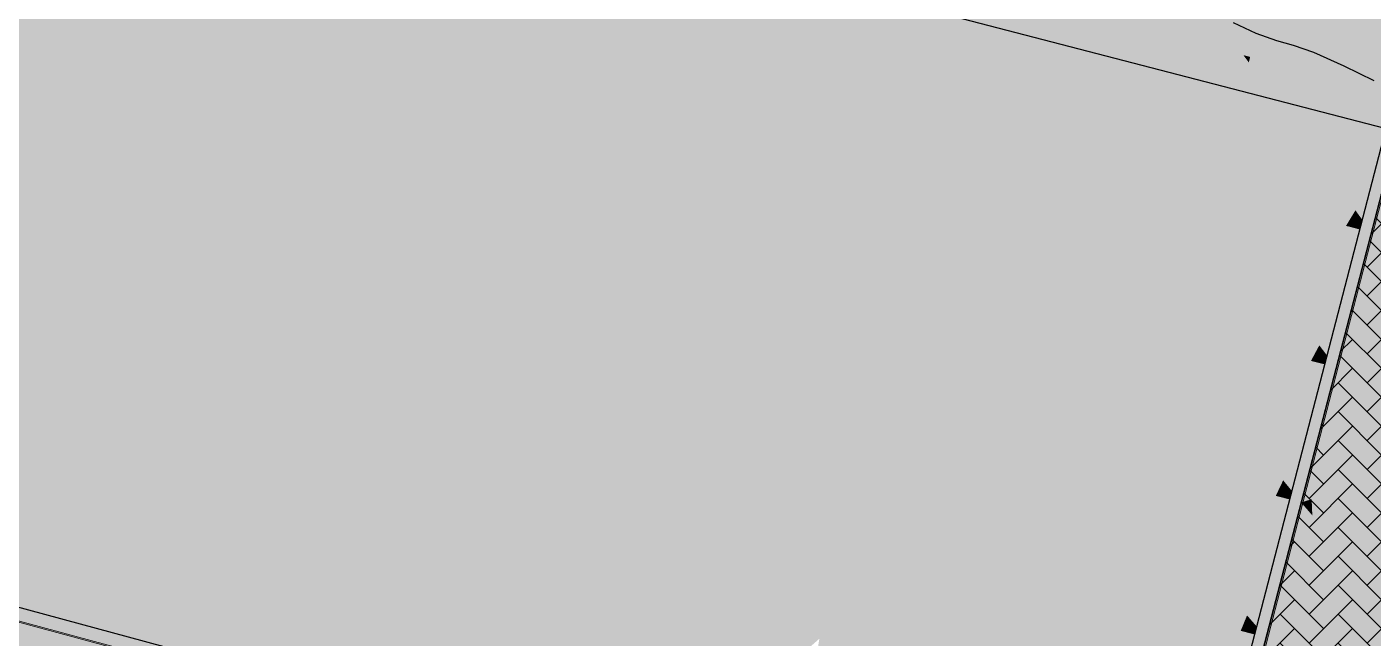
# Model space of a CAD drawing. Header units: millimetres. Extents: x 340454 to 342791, y 6993867 to 6995092.
# Drawn here: x 340750.35 to 340760.37, y 6994469.7 to 6994474.25 of the extents above; entities that cross this region are included whole.
import ezdxf

# ---------------------------------------------------------------- set-up
doc = ezdxf.new("R2010")
doc.units = ezdxf.units.MM
doc.header["$LTSCALE"] = 10
doc.linetypes.add('DASHDOT', pattern=[25.4, 12.7, -6.35, 0, -6.35])
for name, color, linetype in [('A-MODELAGEM', 7, 'Continuous'), ('F-HZ-CORREDOR-FEAT', 2, 'Continuous'), ('Lotes', 7, 'Continuous'), ('T-HM-CURVA_INTERMEDIARIA', 45, 'Continuous'), ('TRAMA', 7, 'Continuous'), ('U-SC-SECAO_TIPO', 251, 'Continuous'), ('URB-Quadras', 3, 'Continuous')]:
    doc.layers.add(name, color=color, linetype=linetype)

msp = doc.modelspace()

# ---------------------------------------------------------------- hatches: boundary and pattern name
at = {"layer": 'TRAMA'}
h = msp.add_hatch(dxfattribs=at)
h.set_pattern_fill('MUDST', color=253, scale=0.8)
h.set_pattern_definition([(0, (340635.80378, 6994418.6693), (0.4, 0.2), [0.2, -0.2, 0, -0.2, 0, -0.2])])
edge = h.paths.add_edge_path()
edge.add_line((340775.242, 6994463.544), (340773.927, 6994467.451))
edge.add_line((340773.927, 6994467.451), (340773.963, 6994470.081))
edge.add_line((340773.963, 6994470.081), (340774.876, 6994473.185))
edge.add_line((340774.876, 6994473.185), (340775.278, 6994475.85))
edge.add_line((340775.278, 6994475.85), (340772.357, 6994478.48))
edge.add_line((340772.357, 6994478.48), (340772.111, 6994478.569))
edge.add_arc((340767.37, 6994475.545), 5.624, -34.9514, 32.522, ccw=False)
edge.add_arc((340777.889, 6994467.081), 7.9, 138.4256, 185.755)
edge.add_arc((340763.767, 6994465.308), 6.337, 8.4029, 8.9033, ccw=False)
edge.add_arc((340763.712, 6994465.675), 6.349, -132.9135, 5.0541, ccw=False)
edge.add_line((340759.389, 6994461.025), (340758.653, 6994458.19))
edge.add_arc((340759.35, 6994458.087), 0.704, 171.6132, 219.1842)
edge.add_arc((340763.377, 6994463.713), 7.6, 233.0077, 307.839)
edge.add_arc((340770.752, 6994453.51), 5, -10.2908, 122.8478, ccw=False)
edge.add_arc((340781.398, 6994453.004), 5.739, 183.8756, 221.0511)
edge.add_arc((340774.748, 6994446.187), 3.832, -82.8353, 52.7098, ccw=False)
edge.add_line((340775.226, 6994442.385), (340779.316, 6994440.222))
edge.add_line((340779.316, 6994440.222), (340785.127, 6994436.453))
edge.add_line((340785.127, 6994436.453), (340786.692, 6994435.438))
edge.add_line((340786.692, 6994435.438), (340788.189, 6994434.051))
edge.add_line((340788.189, 6994434.051), (340789.833, 6994433.594))
edge.add_line((340789.833, 6994433.594), (340792.425, 6994434.398))
edge.add_line((340792.425, 6994434.398), (340794.836, 6994432.973))
edge.add_line((340794.836, 6994432.973), (340795.349, 6994431.341))
edge.add_line((340795.349, 6994431.341), (340796.225, 6994427.227))
edge.add_line((340796.225, 6994427.227), (340803.306, 6994425.217))
edge.add_line((340803.306, 6994425.217), (340814.821, 6994465.865))
edge.add_arc((340823.002, 6994471.62), 10.003, 142.1475, 215.1239, ccw=False)
edge.add_line((340815.104, 6994477.759), (340815.44, 6994514.818))
edge.add_arc((340798.378, 6994522.634), 18.767, 303.1044, 335.389, ccw=False)
edge.add_line((340808.628, 6994506.913), (340808.006, 6994472.385))
edge.add_line((340808.006, 6994472.385), (340798.513, 6994433.373))
edge.add_line((340798.513, 6994433.373), (340797.627, 6994433.819))
edge.add_line((340797.627, 6994433.819), (340792.77, 6994436.119))
edge.add_line((340792.77, 6994436.119), (340790.944, 6994439.588))
edge.add_line((340790.944, 6994439.588), (340792.186, 6994442.546))
edge.add_line((340792.186, 6994442.546), (340790.944, 6994444.701))
edge.add_line((340790.944, 6994444.701), (340790.287, 6994446.746))
edge.add_line((340790.287, 6994446.746), (340790.725, 6994449.996))
edge.add_line((340790.725, 6994449.996), (340789.264, 6994450.398))
edge.add_line((340789.264, 6994450.398), (340786.197, 6994450.069))
edge.add_line((340786.197, 6994450.069), (340784.371, 6994449.667))
edge.add_line((340784.371, 6994449.667), (340784.919, 6994447.732))
edge.add_line((340784.919, 6994447.732), (340783.787, 6994445.577))
edge.add_line((340783.787, 6994445.577), (340782.143, 6994445.322))
edge.add_line((340782.143, 6994445.322), (340778.163, 6994448.17))
edge.add_line((340778.163, 6994448.17), (340777.871, 6994452.26))
edge.add_line((340777.871, 6994452.26), (340777.177, 6994455.255))
edge.add_line((340777.177, 6994455.255), (340776.447, 6994460.038))
edge.add_line((340776.447, 6994460.038), (340775.242, 6994463.544))
h = msp.add_hatch(dxfattribs=at)
h.set_pattern_fill('AR-HBONE', color=253, scale=0.0015)
h.set_pattern_definition([(45, (337861.49948, 6993610.78793), (0, 0.215526147), [0.4572, -0.1524]), (135, (337861.60724, 6993610.8957), (2e-17, 0.215526147), [0.4572, -0.1524])])
h.paths.add_polyline_path([(340760.044, 6994467.131), (340761.705, 6994473.533), (340760.638, 6994473.8), (340759.008, 6994467.519), (340758.283, 6994464.726), (340758.875, 6994464.723), (340759.397, 6994464.637)])

# ---------------------------------------------------------------- linework, layer by layer
at = {"lineweight": 20}
for points in [[(340759.006, 6994467.461), (340762.706, 6994481.717), (340729.432, 6994491.637, -0.02533), (340722.64, 6994477.318), (340759.006, 6994467.461)], [(340722.626, 6994477.314, -0.021462), (340715.597, 6994465.572, -0.089425), (340715.382, 6994462.082), (340754.789, 6994451.259), (340758.993, 6994467.456), (340722.626, 6994477.314, -0.022322)]]:
    msp.add_lwpolyline(points, format="xyb", close=True, dxfattribs=at)
at = {"layer": 'A-MODELAGEM', "color": 161, "linetype": 'Continuous', "lineweight": -3}
for points in [[(340750.877, 6994485.139), (340749.91, 6994485.428), (340746.191, 6994471.038)], [(340750.877, 6994485.139), (340746.191, 6994471.038), (340747.163, 6994470.775)], [(340751.845, 6994484.851), (340750.877, 6994485.139), (340747.163, 6994470.775)], [(340751.845, 6994484.851), (340747.163, 6994470.775), (340748.136, 6994470.511)], [(340752.812, 6994484.562), (340751.845, 6994484.851), (340748.136, 6994470.511)], [(340752.812, 6994484.562), (340748.136, 6994470.511), (340749.108, 6994470.248)], [(340753.78, 6994484.274), (340752.812, 6994484.562), (340749.108, 6994470.248)], [(340753.78, 6994484.274), (340749.108, 6994470.248), (340750.08, 6994469.984)], [(340754.747, 6994483.986), (340753.78, 6994484.274), (340750.08, 6994469.984)], [(340754.747, 6994483.986), (340750.08, 6994469.984), (340751.052, 6994469.72)], [(340755.715, 6994483.697), (340754.747, 6994483.986), (340751.052, 6994469.72)], [(340755.715, 6994483.697), (340751.052, 6994469.72), (340752.024, 6994469.457)], [(340756.682, 6994483.409), (340755.715, 6994483.697), (340752.024, 6994469.457)], [(340756.682, 6994483.409), (340752.024, 6994469.457), (340753.765, 6994472.157)], [(340756.682, 6994483.409), (340753.765, 6994472.157), (340754.431, 6994473.486)], [(340757.65, 6994483.12), (340756.682, 6994483.409), (340754.431, 6994473.486)], [(340757.65, 6994483.12), (340754.431, 6994473.486), (340755.923, 6994476.464)], [(340759.473, 6994482.209), (340758.084, 6994480.776), (340755.047, 6994468.985)], [(340759.473, 6994482.209), (340755.047, 6994468.985), (340759.476, 6994482.125)], [(340759.476, 6994482.125), (340755.047, 6994468.985), (340756.573, 6994470.945)], [(340759.476, 6994482.125), (340756.573, 6994470.945), (340759.582, 6994479.359)], [(340758.084, 6994480.776), (340757.621, 6994479.853), (340755.012, 6994468.939)], [(340758.084, 6994480.776), (340755.012, 6994468.939), (340755.047, 6994468.985)], [(340757.621, 6994479.853), (340753.969, 6994468.93), (340755.012, 6994468.939)], [(340757.621, 6994479.853), (340755.923, 6994476.464), (340753.969, 6994468.93)], [(340759.582, 6994479.359), (340756.573, 6994470.945), (340756.909, 6994471.376)], [(340759.582, 6994479.359), (340756.909, 6994471.376), (340759.61, 6994478.63)], [(340759.61, 6994478.63), (340756.909, 6994471.376), (340758.136, 6994472.952)], [(340759.61, 6994478.63), (340758.136, 6994472.952), (340759.692, 6994476.513)], [(340759.692, 6994476.513), (340758.136, 6994472.952), (340758.773, 6994473.771)], [(340759.692, 6994476.513), (340758.773, 6994473.771), (340759.745, 6994475.137)], [(340755.923, 6994476.464), (340754.431, 6994473.486), (340753.969, 6994468.93)], [(340759.745, 6994475.137), (340758.773, 6994473.771), (340759.699, 6994474.961)], [(340759.749, 6994475.025), (340759.406, 6994474.04), (340759.791, 6994473.941)], [(340759.749, 6994475.025), (340759.791, 6994473.941), (340760.62, 6994473.725)], [(340759.749, 6994475.025), (340760.62, 6994473.725), (340760.881, 6994474.731)], [(340759.699, 6994474.961), (340758.773, 6994473.771), (340759.617, 6994474.646)], [(340760.694, 6994474.78), (340760.087, 6994474.521), (340760.475, 6994473.941)], [(340759.617, 6994474.646), (340758.773, 6994473.771), (340759.406, 6994474.04)], [(340759.456, 6994474.027), (340759.617, 6994474.646), (340759.406, 6994474.04)], [(340759.884, 6994473.916), (340759.617, 6994474.646), (340759.456, 6994474.027)], [(340760.087, 6994474.521), (340759.617, 6994474.646), (340759.884, 6994473.916)], [(340760.475, 6994473.941), (340760.087, 6994474.521), (340759.884, 6994473.916)], [(340759.406, 6994474.04), (340758.476, 6994472.887), (340759.063, 6994473.056)], [(340759.406, 6994474.04), (340758.773, 6994473.771), (340758.476, 6994472.887)], [(340759.406, 6994474.04), (340759.063, 6994473.056), (340759.808, 6994473.483)], [(340759.446, 6994473.986), (340759.406, 6994474.04), (340759.063, 6994473.056)], [(340759.406, 6994474.04), (340759.808, 6994473.483), (340759.791, 6994473.941)], [(340759.446, 6994473.986), (340759.456, 6994474.027), (340759.406, 6994474.04)], [(340759.884, 6994473.916), (340759.456, 6994474.027), (340759.446, 6994473.986)], [(340759.195, 6994473.021), (340759.446, 6994473.986), (340759.063, 6994473.056)], [(340759.76, 6994473.549), (340759.446, 6994473.986), (340759.195, 6994473.021)], [(340759.884, 6994473.916), (340759.446, 6994473.986), (340759.76, 6994473.549)], [(340760.432, 6994473.774), (340759.884, 6994473.916), (340759.76, 6994473.549)], [(340759.791, 6994473.941), (340759.808, 6994473.483), (340760.62, 6994473.725)], [(340760.475, 6994473.941), (340759.884, 6994473.916), (340760.432, 6994473.774)], [(340758.773, 6994473.771), (340758.136, 6994472.952), (340758.476, 6994472.887)], [(340760.432, 6994473.774), (340759.76, 6994473.549), (340760.211, 6994472.924)], [(340759.808, 6994473.483), (340760.359, 6994472.719), (340760.62, 6994473.725)], [(340760.475, 6994473.763), (340760.432, 6994473.774), (340760.211, 6994472.924)], [(340760.475, 6994473.763), (340760.211, 6994472.924), (340760.24, 6994472.884)], [(340760.535, 6994473.747), (340760.475, 6994473.763), (340760.24, 6994472.884)], [(340760.535, 6994473.747), (340760.24, 6994472.884), (340760.292, 6994472.812)], [(340762.31, 6994473.676), (340760.62, 6994473.725), (340760.359, 6994472.719)], [(340762.31, 6994473.676), (340760.359, 6994472.719), (340762.503, 6994473.024)], [(340759.76, 6994473.549), (340759.195, 6994473.021), (340759.552, 6994472.929)], [(340760.211, 6994472.924), (340759.76, 6994473.549), (340759.552, 6994472.929)], [(340754.431, 6994473.486), (340753.765, 6994472.157), (340752.997, 6994469.193)], [(340754.431, 6994473.486), (340752.997, 6994469.193), (340753.969, 6994468.93)], [(340759.063, 6994473.056), (340759.832, 6994472.856), (340759.808, 6994473.483)], [(340759.808, 6994473.483), (340759.832, 6994472.856), (340760.359, 6994472.719)], [(340759.063, 6994473.056), (340758.476, 6994472.887), (340758.179, 6994471.999)], [(340759.063, 6994473.056), (340758.179, 6994471.999), (340758.72, 6994472.071)], [(340759.063, 6994473.056), (340758.72, 6994472.071), (340759.865, 6994472.015)], [(340759.168, 6994472.919), (340759.063, 6994473.056), (340758.72, 6994472.071)], [(340759.063, 6994473.056), (340759.865, 6994472.015), (340759.832, 6994472.856)], [(340759.168, 6994472.919), (340759.195, 6994473.021), (340759.063, 6994473.056)], [(340759.552, 6994472.929), (340759.195, 6994473.021), (340759.168, 6994472.919)], [(340762.503, 6994473.024), (340760.359, 6994472.719), (340762.082, 6994471.404)], [(340758.136, 6994472.952), (340756.909, 6994471.376), (340757.948, 6994472.231)], [(340758.476, 6994472.887), (340758.136, 6994472.952), (340757.948, 6994472.231)], [(340758.476, 6994472.887), (340757.948, 6994472.231), (340758.179, 6994471.999)], [(340758.933, 6994472.016), (340759.168, 6994472.919), (340758.72, 6994472.071)], [(340759.434, 6994472.575), (340759.168, 6994472.919), (340758.933, 6994472.016)], [(340759.552, 6994472.929), (340759.168, 6994472.919), (340759.434, 6994472.575)], [(340760.17, 6994472.768), (340759.552, 6994472.929), (340759.434, 6994472.575)], [(340760.211, 6994472.924), (340759.552, 6994472.929), (340760.17, 6994472.768)], [(340760.24, 6994472.884), (340760.211, 6994472.924), (340760.17, 6994472.768)], [(340759.832, 6994472.856), (340759.865, 6994472.015), (340760.359, 6994472.719)], [(340760.24, 6994472.884), (340760.17, 6994472.768), (340760.207, 6994472.759)], [(340760.292, 6994472.812), (340760.24, 6994472.884), (340760.207, 6994472.759)], [(340760.292, 6994472.812), (340760.207, 6994472.759), (340760.274, 6994472.741)], [(340760.17, 6994472.768), (340759.434, 6994472.575), (340759.947, 6994471.909)], [(340759.865, 6994472.015), (340760.098, 6994471.713), (340760.359, 6994472.719)], [(340760.207, 6994472.759), (340760.17, 6994472.768), (340759.947, 6994471.909)], [(340760.207, 6994472.759), (340759.947, 6994471.909), (340759.971, 6994471.878)], [(340760.274, 6994472.741), (340760.207, 6994472.759), (340759.971, 6994471.878)], [(340760.03, 6994471.801), (340760.274, 6994472.741), (340759.971, 6994471.878)], [(340760.359, 6994472.719), (340760.098, 6994471.713), (340762.082, 6994471.404)], [(340759.434, 6994472.575), (340758.933, 6994472.016), (340759.221, 6994471.941)], [(340759.947, 6994471.909), (340759.434, 6994472.575), (340759.221, 6994471.941)], [(340757.948, 6994472.231), (340756.909, 6994471.376), (340756.66, 6994470.632)], [(340757.948, 6994472.231), (340756.66, 6994470.632), (340757.757, 6994471.495)], [(340757.948, 6994472.231), (340757.757, 6994471.495), (340758.179, 6994471.999)], [(340753.765, 6994472.157), (340752.024, 6994469.457), (340752.366, 6994469.364)], [(340753.765, 6994472.157), (340752.366, 6994469.364), (340752.997, 6994469.193)], [(340758.179, 6994471.999), (340757.757, 6994471.495), (340757.881, 6994471.109)], [(340758.72, 6994472.071), (340758.179, 6994471.999), (340757.881, 6994471.109)], [(340758.72, 6994472.071), (340757.881, 6994471.109), (340758.377, 6994471.086)], [(340758.72, 6994472.071), (340758.377, 6994471.086), (340759.836, 6994470.707)], [(340758.893, 6994471.86), (340758.72, 6994472.071), (340758.377, 6994471.086)], [(340758.72, 6994472.071), (340759.874, 6994471.771), (340759.865, 6994472.015)], [(340758.72, 6994472.071), (340759.905, 6994470.971), (340759.874, 6994471.771)], [(340758.72, 6994472.071), (340759.836, 6994470.707), (340759.905, 6994470.971)], [(340758.893, 6994471.86), (340758.933, 6994472.016), (340758.72, 6994472.071)], [(340759.221, 6994471.941), (340758.933, 6994472.016), (340758.893, 6994471.86)], [(340759.865, 6994472.015), (340759.874, 6994471.771), (340760.098, 6994471.713)], [(340759.221, 6994471.941), (340758.893, 6994471.86), (340759.106, 6994471.599)], [(340759.909, 6994471.762), (340759.221, 6994471.941), (340759.106, 6994471.599)], [(340759.947, 6994471.909), (340759.221, 6994471.941), (340759.909, 6994471.762)], [(340759.971, 6994471.878), (340759.947, 6994471.909), (340759.909, 6994471.762)], [(340758.672, 6994471.01), (340758.893, 6994471.86), (340758.377, 6994471.086)], [(340759.106, 6994471.599), (340758.893, 6994471.86), (340758.672, 6994471.01)], [(340759.971, 6994471.878), (340759.909, 6994471.762), (340759.938, 6994471.755)], [(340760.03, 6994471.801), (340759.971, 6994471.878), (340759.938, 6994471.755)], [(340760.03, 6994471.801), (340759.938, 6994471.755), (340760.013, 6994471.736)], [(340759.909, 6994471.762), (340759.106, 6994471.599), (340759.683, 6994470.895)], [(340759.938, 6994471.755), (340759.909, 6994471.762), (340759.683, 6994470.895)], [(340759.938, 6994471.755), (340759.683, 6994470.895), (340759.702, 6994470.872)], [(340760.013, 6994471.736), (340759.938, 6994471.755), (340759.702, 6994470.872)], [(340759.768, 6994470.792), (340760.013, 6994471.736), (340759.702, 6994470.872)], [(340759.874, 6994471.771), (340759.905, 6994470.971), (340760.098, 6994471.713)], [(340762.082, 6994471.404), (340760.098, 6994471.713), (340759.905, 6994470.971)], [(340759.106, 6994471.599), (340758.672, 6994471.01), (340758.89, 6994470.953)], [(340759.683, 6994470.895), (340759.106, 6994471.599), (340758.89, 6994470.953)], [(340757.757, 6994471.495), (340756.66, 6994470.632), (340756.41, 6994469.885)], [(340757.757, 6994471.495), (340756.41, 6994469.885), (340757.562, 6994470.744)], [(340757.757, 6994471.495), (340757.562, 6994470.744), (340757.881, 6994471.109)], [(340762.082, 6994471.404), (340759.905, 6994470.971), (340759.914, 6994470.732)], [(340762.082, 6994471.404), (340759.914, 6994470.732), (340759.919, 6994470.611)], [(340762.082, 6994471.404), (340759.919, 6994470.611), (340761.421, 6994468.857)], [(340756.909, 6994471.376), (340756.573, 6994470.945), (340756.66, 6994470.632)], [(340757.881, 6994471.109), (340757.562, 6994470.744), (340757.581, 6994470.215)], [(340758.377, 6994471.086), (340757.881, 6994471.109), (340757.581, 6994470.215)], [(340758.377, 6994471.086), (340757.581, 6994470.215), (340758.035, 6994470.101)], [(340758.377, 6994471.086), (340758.035, 6994470.101), (340759.575, 6994469.701)], [(340758.619, 6994470.807), (340758.377, 6994471.086), (340758.035, 6994470.101)], [(340758.377, 6994471.086), (340759.575, 6994469.701), (340759.836, 6994470.707)], [(340758.619, 6994470.807), (340758.672, 6994471.01), (340758.377, 6994471.086)], [(340758.89, 6994470.953), (340758.672, 6994471.01), (340758.619, 6994470.807)], [(340756.573, 6994470.945), (340755.047, 6994468.985), (340756.412, 6994470.325)], [(340756.573, 6994470.945), (340756.412, 6994470.325), (340756.66, 6994470.632)], [(340758.89, 6994470.953), (340758.619, 6994470.807), (340758.779, 6994470.622)], [(340759.647, 6994470.757), (340758.89, 6994470.953), (340758.779, 6994470.622)], [(340759.683, 6994470.895), (340758.89, 6994470.953), (340759.647, 6994470.757)], [(340759.702, 6994470.872), (340759.683, 6994470.895), (340759.647, 6994470.757)], [(340759.905, 6994470.971), (340759.836, 6994470.707), (340759.914, 6994470.732)], [(340758.411, 6994470.004), (340758.619, 6994470.807), (340758.035, 6994470.101)], [(340758.779, 6994470.622), (340758.619, 6994470.807), (340758.411, 6994470.004)], [(340759.702, 6994470.872), (340759.647, 6994470.757), (340759.669, 6994470.751)], [(340759.768, 6994470.792), (340759.702, 6994470.872), (340759.669, 6994470.751)], [(340759.768, 6994470.792), (340759.669, 6994470.751), (340759.751, 6994470.73)], [(340757.562, 6994470.744), (340756.41, 6994469.885), (340756.159, 6994469.136)], [(340757.562, 6994470.744), (340756.159, 6994469.136), (340757.363, 6994469.976)], [(340757.562, 6994470.744), (340757.363, 6994469.976), (340757.581, 6994470.215)], [(340759.647, 6994470.757), (340758.779, 6994470.622), (340759.42, 6994469.881)], [(340759.669, 6994470.751), (340759.647, 6994470.757), (340759.42, 6994469.881)], [(340759.669, 6994470.751), (340759.42, 6994469.881), (340759.433, 6994469.866)], [(340759.751, 6994470.73), (340759.669, 6994470.751), (340759.433, 6994469.866)], [(340759.506, 6994469.782), (340759.751, 6994470.73), (340759.433, 6994469.866)], [(340759.836, 6994470.707), (340759.575, 6994469.701), (340759.919, 6994470.611)], [(340759.914, 6994470.732), (340759.836, 6994470.707), (340759.919, 6994470.611)], [(340756.66, 6994470.632), (340756.412, 6994470.325), (340756.41, 6994469.885)], [(340758.779, 6994470.622), (340758.411, 6994470.004), (340758.558, 6994469.965)], [(340759.42, 6994469.881), (340758.779, 6994470.622), (340758.558, 6994469.965)], [(340759.919, 6994470.611), (340759.575, 6994469.701), (340759.961, 6994469.525)], [(340759.919, 6994470.611), (340759.961, 6994469.525), (340761.421, 6994468.857)], [(340756.412, 6994470.325), (340755.047, 6994468.985), (340755.052, 6994468.636)], [(340756.412, 6994470.325), (340755.052, 6994468.636), (340756.248, 6994469.692)], [(340756.412, 6994470.325), (340756.248, 6994469.692), (340756.41, 6994469.885)], [(340757.581, 6994470.215), (340757.363, 6994469.976), (340757.281, 6994469.318)], [(340758.035, 6994470.101), (340757.581, 6994470.215), (340757.281, 6994469.318)], [(340758.035, 6994470.101), (340757.281, 6994469.318), (340757.692, 6994469.117)], [(340758.035, 6994470.101), (340757.692, 6994469.117), (340759.314, 6994468.696)], [(340758.347, 6994469.758), (340758.035, 6994470.101), (340757.692, 6994469.117)], [(340758.035, 6994470.101), (340759.314, 6994468.696), (340759.575, 6994469.701)], [(340758.347, 6994469.758), (340758.411, 6994470.004), (340758.035, 6994470.101)], [(340750.048, 6994469.867), (340751.052, 6994469.72), (340750.08, 6994469.984)], [(340758.558, 6994469.965), (340758.411, 6994470.004), (340758.347, 6994469.758)], [(340757.363, 6994469.976), (340756.159, 6994469.136), (340755.922, 6994468.4)], [(340757.363, 6994469.976), (340755.922, 6994468.4), (340757.159, 6994469.192)], [(340756.41, 6994469.885), (340756.248, 6994469.692), (340756.159, 6994469.136)], [(340757.363, 6994469.976), (340757.159, 6994469.192), (340757.281, 6994469.318)], [(340758.558, 6994469.965), (340758.347, 6994469.758), (340758.451, 6994469.644)], [(340759.386, 6994469.751), (340758.558, 6994469.965), (340758.451, 6994469.644)], [(340759.42, 6994469.881), (340758.558, 6994469.965), (340759.386, 6994469.751)], [(340759.433, 6994469.866), (340759.42, 6994469.881), (340759.386, 6994469.751)], [(340750.026, 6994469.783), (340749.082, 6994462.811), (340750.998, 6994469.52)], [(340750.048, 6994469.867), (340750.026, 6994469.783), (340751.02, 6994469.603)], [(340751.02, 6994469.603), (340750.026, 6994469.783), (340750.998, 6994469.52)], [(340750.048, 6994469.867), (340751.02, 6994469.603), (340751.052, 6994469.72)], [(340759.433, 6994469.866), (340759.386, 6994469.751), (340759.401, 6994469.747)], [(340759.506, 6994469.782), (340759.433, 6994469.866), (340759.401, 6994469.747)], [(340759.506, 6994469.782), (340759.401, 6994469.747), (340759.49, 6994469.724)], [(340751.02, 6994469.603), (340752.024, 6994469.457), (340751.052, 6994469.72)], [(340758.149, 6994468.998), (340758.347, 6994469.758), (340757.692, 6994469.117)], [(340758.451, 6994469.644), (340758.347, 6994469.758), (340758.149, 6994468.998)], [(340759.386, 6994469.751), (340758.451, 6994469.644), (340759.156, 6994468.869)], [(340759.401, 6994469.747), (340759.386, 6994469.751), (340759.156, 6994468.869)], [(340759.401, 6994469.747), (340759.156, 6994468.869), (340759.164, 6994468.861)], [(340759.49, 6994469.724), (340759.401, 6994469.747), (340759.164, 6994468.861)], [(340759.244, 6994468.773), (340759.49, 6994469.724), (340759.164, 6994468.861)], [(340759.575, 6994469.701), (340759.314, 6994468.696), (340759.961, 6994469.525)]]:
    msp.add_solid(points, dxfattribs=at)
at = {"layer": 'F-HZ-CORREDOR-FEAT', "color": 2, "linetype": 'Continuous', "lineweight": -3}
for points in [[(340758.935, 6994467.584, 722.47), (340762.585, 6994481.649, 723.676), (340729.489, 6994491.515, 723.589), (340729.087, 6994490.553, 723.474), (340728.678, 6994489.593, 723.359), (340728.263, 6994488.636, 723.245), (340727.841, 6994487.682, 723.13), (340727.413, 6994486.73, 723.016), (340726.978, 6994485.782, 722.901), (340726.538, 6994484.836, 722.786), (340726.091, 6994483.894, 722.672), (340725.637, 6994482.954, 722.557), (340725.178, 6994482.018, 722.443), (340724.712, 6994481.084, 722.328), (340724.24, 6994480.154, 722.214), (340723.762, 6994479.227, 722.099), (340723.278, 6994478.303, 721.984), (340722.787, 6994477.382, 721.87), (340722.787, 6994477.382, 721.87), (340758.935, 6994467.584, 722.47)], [(340764.404, 6994480.35, 723.72), (340766.892, 6994489.933, 724.5), (340765.94, 6994490.245, 724.5), (340764.988, 6994490.556, 724.5), (340756.704, 6994458.636, 721.763), (340754.789, 6994451.26, 721.13), (340715.558, 6994462.034, 719.996), (340715.051, 6994460.926, 719.902), (340714.669, 6994460.091, 719.831), (340714.149, 6994458.953, 719.727), (340710.749, 6994451.519, 719.049), (340711.735, 6994451.239, 719.049), (340712.694, 6994450.967, 719.049), (340716.664, 6994459.656, 719.83), (340754.287, 6994449.324, 720.61), (340755.992, 6994447.95, 721)]]:
    msp.add_polyline3d(points, dxfattribs=at)
at = {"layer": 'Lotes', "color": 253}
msp.add_line((340762.708, 6994481.776), (340759.008, 6994467.519), dxfattribs=at)
at = {"layer": 'Lotes'}
msp.add_lwpolyline([(340814.83, 6994465.897, -0.329637), (340815.113, 6994477.79), (340815.628, 6994534.547), (340837.692, 6994554.893, -0.019549), (340816.088, 6994580.14, -0.011155), (340804.454, 6994595.59), (340780.237, 6994577.232), (340785.597, 6994569.969), (340782.252, 6994557.08), (340779.008, 6994544.581), (340775.433, 6994530.806), (340771.774, 6994516.706), (340768.948, 6994505.815), (340765.682, 6994493.23), (340762.688, 6994481.695), (340758.988, 6994467.439), (340754.789, 6994451.259), (340715.382, 6994462.082, -0.041301), (340714.864, 6994460.516), (340710.749, 6994451.519), (340803.314, 6994425.249), (340814.83, 6994465.897, -0.329637)], format="xyb", close=True, dxfattribs=at)
at = {"layer": 'T-HM-CURVA_INTERMEDIARIA', "color": 45, "linetype": 'Continuous', "lineweight": -3, "elevation": 723, "flags": 128}
msp.add_lwpolyline([(340760.38, 6994473.848), (340760.156, 6994473.957), (340759.931, 6994474.059), (340759.778, 6994474.112), (340759.654, 6994474.147), (340759.501, 6994474.201), (340759.331, 6994474.281)], dxfattribs=at)
at = {"layer": 'U-SC-SECAO_TIPO', "color": 251, "linetype": 'DASHDOT', "lineweight": -3}
msp.add_lwpolyline([(340707.713, 6994487.192), (340761.519, 6994473.221), (340773.5, 6994470.111)], dxfattribs=at)
at = {"layer": 'URB-Quadras', "color": 252, "lineweight": 0}
msp.add_lwpolyline([(340837.692, 6994554.893, -0.019549), (340816.088, 6994580.14, -0.011155), (340804.454, 6994595.59), (340780.237, 6994577.232), (340785.597, 6994569.969), (340782.252, 6994557.08), (340779.008, 6994544.581), (340775.433, 6994530.806), (340771.774, 6994516.706), (340768.948, 6994505.815), (340765.682, 6994493.23), (340762.688, 6994481.695), (340758.988, 6994467.439), (340754.789, 6994451.259), (340715.382, 6994462.082, -0.041301), (340714.864, 6994460.516), (340709.066, 6994447.839), (340802.223, 6994421.401), (340814.815, 6994465.844, -0.327026), (340815.113, 6994477.79), (340815.628, 6994534.547), (340837.692, 6994554.893, -0.019145)], format="xyb", close=True, dxfattribs=at)

doc.saveas('drawing.dxf')
